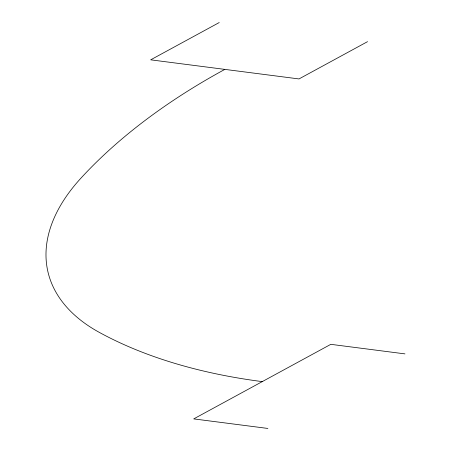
<?xml version="1.0" encoding="UTF-8"?>
<svg xmlns="http://www.w3.org/2000/svg" width="451" height="451" viewBox="0 0 451 451"><rect width="100%" height="100%" fill="white"/><g stroke="black" fill="none" stroke-linecap="round" stroke-linejoin="round"><path stroke-width="0.68" d="M219.225 22.55L150.679 59.831L298.996 78.936L367.537 41.655M404.964 353.883L330.808 344.333L193.721 418.9L267.877 428.45M262.262 381.614A500.599 279.93 -12.9 0 1 99.406 332.438A237.389 132.746 -12.9 0 1 80.915 178.179A500.599 279.93 -12.9 0 1 224.835 69.386"/></g></svg>
